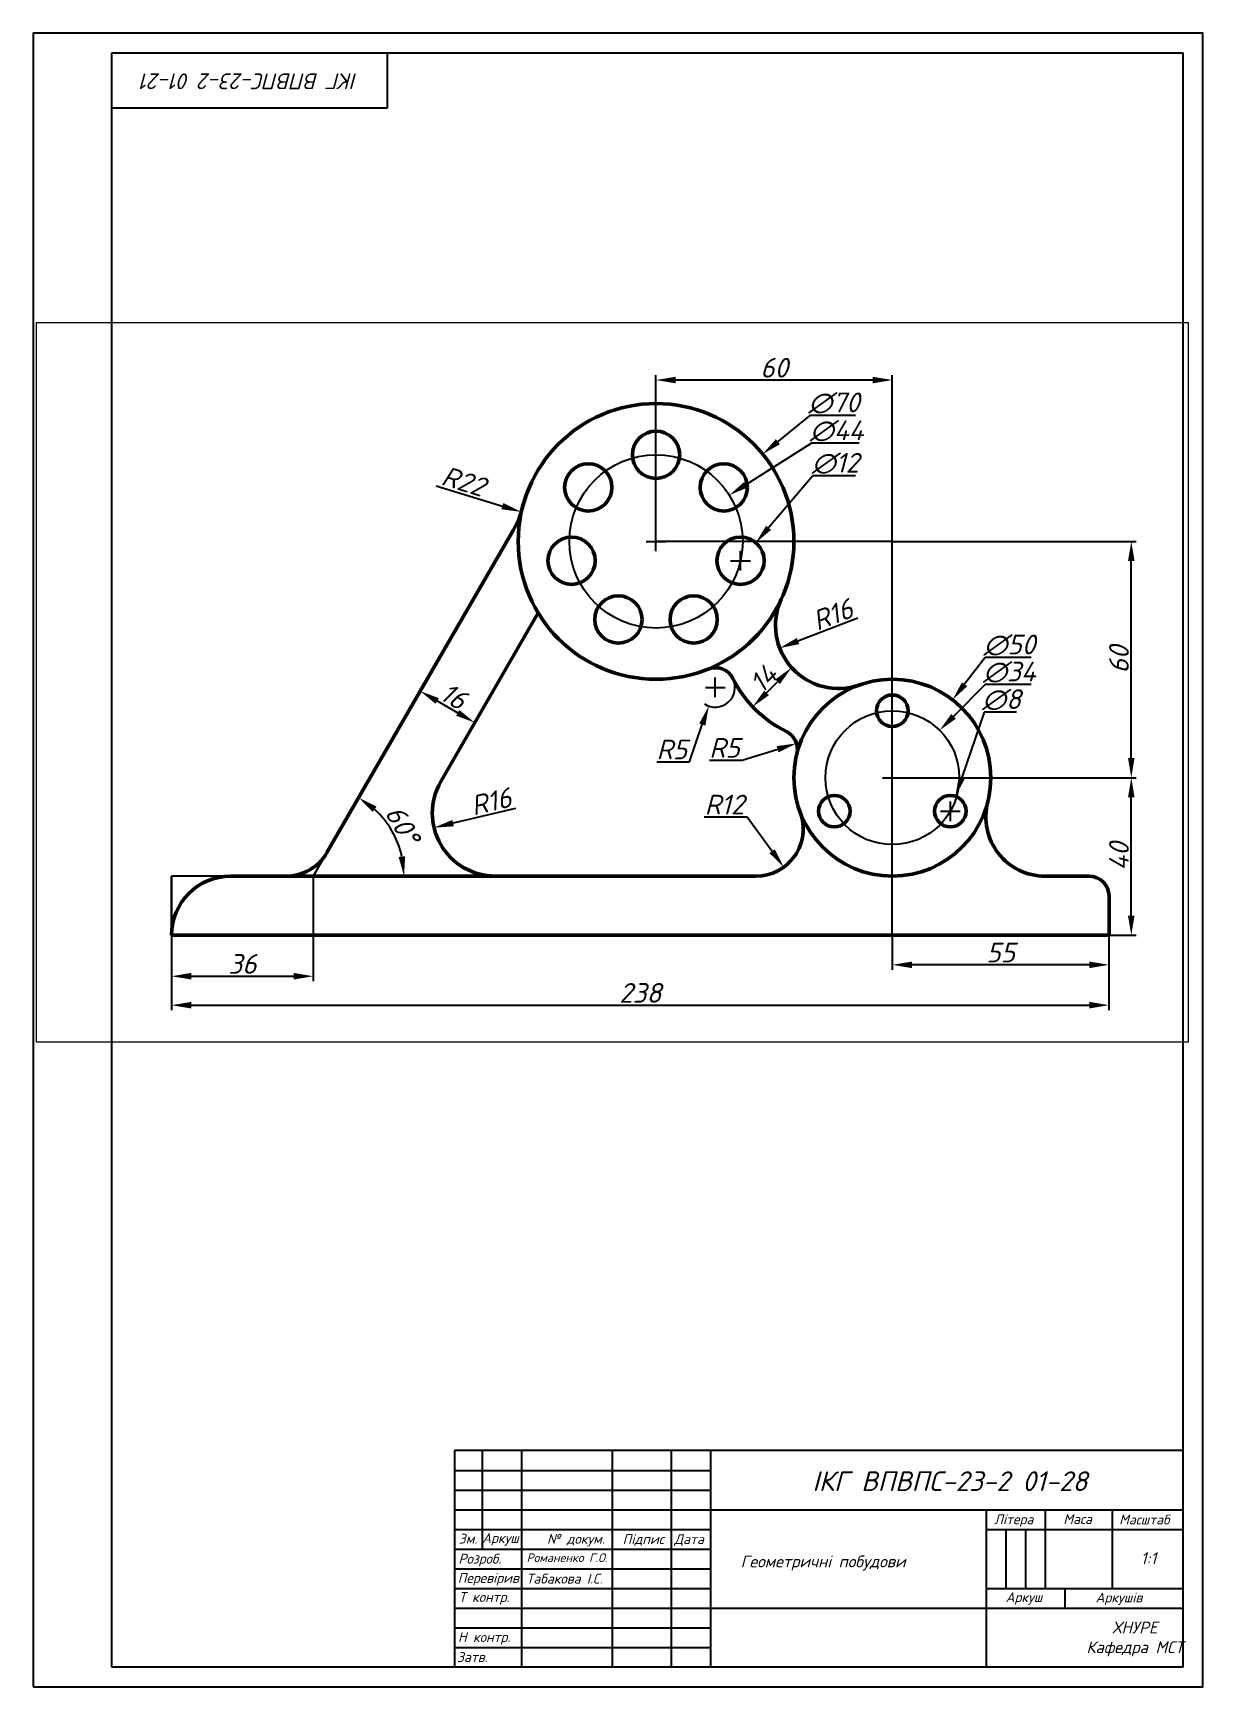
# Paper-space layout 'Layout2' of a CAD drawing. Header units: millimetres. Extents: x 0 to 297, y 0 to 420.
# The model-space entities are those that its viewports show. They can reach past a viewport. Long polylines and large blocks are cut down to what shows.
import ezdxf

# ---------------------------------------------------------------- set-up
doc = ezdxf.new("R2010")
doc.units = ezdxf.units.MM
doc.header["$MEASUREMENT"] = 0
for name, color, linetype in [('Допоміжні', 1, 'Continuous'), ('Розміри', 5, 'Continuous'), ('таблиця', 7, 'Continuous')]:
    doc.layers.add(name, color=color, linetype=linetype)
doc.layers.add('контур', color=7, linetype='Continuous', lineweight=50)
doc.layers.get('таблиця').off()
doc.styles.add('style2', font='ISOCPEUI.TTF')
doc.dimstyles.new('UA Standart', dxfattribs={"dimtxt": 5, "dimasz": 5, "dimexe": 1.25, "dimexo": 0, "dimtad": 1, "dimtoh": 1, "dimdec": 0, "dimzin": 0, "dimdsep": 46, "dimtxsty": 'style2', "dimcen": 2.5, "dimadec": 0, "dimazin": 0, "dimtfac": 1, "dimtdec": 0, "dimtofl": 0, "dimtmove": 0, "dimatfit": 3, "dimfxl": 1, "dimtolj": 1, "dimtzin": 0, "dimarcsym": 0})

# ---------------------------------------------------------------- blocks, each defined once
blk = doc.blocks.new('*D5')
at = {"layer": 'Розміри', "color": 0, "lineweight": -2, "transparency": 16777216}
for p, q in [((98.3, 252.99), (98.93, 254.07)), ((102.63, 250.49), (107.83, 247.49)), ((112.16, 244.99), (112.78, 246.07))]:
    blk.add_line(p, q, dxfattribs=at)
at = {"layer": 'Розміри', "color": 0, "transparency": 16777216}
for points in [[(103.05, 251.21), (102.21, 249.77), (98.3, 252.99)], [(108.24, 248.21), (107.41, 246.77), (112.16, 244.99)]]:
    blk.add_solid(points, dxfattribs=at)
at = {"layer": 'Розміри', "color": 0, "transparency": 16777216, "insert": (106.79, 251.7), "char_height": 5, "attachment_point": 5, "rotation": 330, "style": 'style2'}
blk.add_mtext('\\A1;16', dxfattribs=at)
blk = doc.blocks.new('*D6')
at = {"layer": 'Розміри', "color": 0, "lineweight": -2, "transparency": 16777216}
blk.add_arc((71.17, 206), 23.03, 12.4651, 47.5349, dxfattribs=at)
at = {"layer": 'Розміри', "color": 0, "transparency": 16777216}
for points in [[(86.23, 222.32), (87.21, 223.66), (82.69, 225.95)], [(94.49, 211.07), (92.83, 210.88), (94.2, 206)]]:
    blk.add_solid(points, dxfattribs=at)
at = {"layer": 'Розміри', "color": 0, "transparency": 16777216, "insert": (93.82, 219.08), "char_height": 5, "attachment_point": 5, "rotation": 300, "style": 'style2'}
blk.add_mtext('\\A1;60°', dxfattribs=at)
blk = doc.blocks.new('*D7')
at = {"layer": 'Розміри', "color": 0, "lineweight": -2, "transparency": 16777216}
for p, q in [((35.17, 206), (35.17, 179.34)), ((71.17, 206), (71.17, 179.34)), ((40.17, 180.59), (66.17, 180.59))]:
    blk.add_line(p, q, dxfattribs=at)
at = {"layer": 'Розміри', "color": 0, "transparency": 16777216}
for points in [[(40.17, 181.43), (40.17, 179.76), (35.17, 180.59)], [(66.17, 181.43), (66.17, 179.76), (71.17, 180.59)]]:
    blk.add_solid(points, dxfattribs=at)
at = {"layer": 'Розміри', "color": 0, "transparency": 16777216, "insert": (53.17, 183.72), "char_height": 5, "attachment_point": 5, "style": 'style2'}
blk.add_mtext('\\A1;36', dxfattribs=at)
blk = doc.blocks.new('*D8')
at = {"layer": 'Розміри', "color": 0, "lineweight": -2, "transparency": 16777216}
blk.add_line((102.37, 305.15), (119.16, 299.98), dxfattribs=at)
at = {"layer": 'Розміри', "color": 0, "transparency": 16777216}
blk.add_solid([(119.41, 300.77), (118.91, 299.18), (123.94, 298.51)], dxfattribs=at)
at = {"layer": 'Розміри', "color": 0, "transparency": 16777216, "insert": (109.3, 306.28), "char_height": 5, "attachment_point": 5, "rotation": 342.8888, "style": 'style2'}
blk.add_mtext('\\A1;R22', dxfattribs=at)
blk = doc.blocks.new('*D9')
at = {"layer": 'Розміри', "color": 0, "lineweight": -2, "transparency": 16777216}
for p, q in [((197.24, 322.99), (189.12, 316.35)), ((208.86, 322.99), (197.24, 322.99)), ((155.67, 291), (160.67, 291)), ((158.17, 288.5), (158.17, 293.5))]:
    blk.add_line(p, q, dxfattribs=at)
at = {"layer": 'Розміри', "color": 0, "transparency": 16777216}
blk.add_solid([(188.59, 316.99), (189.65, 315.7), (185.25, 313.18)], dxfattribs=at)
at = {"layer": 'Розміри', "color": 0, "transparency": 16777216, "insert": (203.36, 326.15), "char_height": 5, "attachment_point": 5, "style": 'style2'}
blk.add_mtext('\\A1;∅70', dxfattribs=at)
blk = doc.blocks.new('*D10')
at = {"layer": 'Розміри', "color": 0, "lineweight": -2, "transparency": 16777216}
for p, q in [((197.67, 315.94), (181, 305.42)), ((209.79, 315.94), (197.67, 315.94)), ((155.67, 291), (160.67, 291)), ((158.17, 288.5), (158.17, 293.5))]:
    blk.add_line(p, q, dxfattribs=at)
at = {"layer": 'Розміри', "color": 0, "transparency": 16777216}
blk.add_solid([(180.56, 306.12), (181.45, 304.71), (176.78, 302.75)], dxfattribs=at)
at = {"layer": 'Розміри', "color": 0, "transparency": 16777216, "insert": (204.04, 319.07), "char_height": 5, "attachment_point": 5, "style": 'style2'}
blk.add_mtext('\\A1;∅44', dxfattribs=at)
blk = doc.blocks.new('*D11')
at = {"layer": 'Розміри', "color": 0, "lineweight": -2, "transparency": 16777216}
for p, q in [((198.02, 307.7), (186.76, 294.48)), ((208.79, 307.7), (198.02, 307.7)), ((177.12, 286.11), (182.12, 286.11)), ((179.62, 283.61), (179.62, 288.61))]:
    blk.add_line(p, q, dxfattribs=at)
at = {"layer": 'Розміри', "color": 0, "transparency": 16777216}
blk.add_solid([(186.12, 295.02), (187.39, 293.94), (183.51, 290.68)], dxfattribs=at)
at = {"layer": 'Розміри', "color": 0, "transparency": 16777216, "insert": (203.72, 310.82), "char_height": 5, "attachment_point": 5, "style": 'style2'}
blk.add_mtext('\\A1;∅12', dxfattribs=at)
blk = doc.blocks.new('*D12')
at = {"layer": 'Розміри', "color": 0, "lineweight": -2, "transparency": 16777216}
for p, q in [((241.78, 261.55), (236.52, 254.74)), ((253.4, 261.55), (241.78, 261.55)), ((215.67, 231), (220.67, 231)), ((218.17, 228.5), (218.17, 233.5))]:
    blk.add_line(p, q, dxfattribs=at)
at = {"layer": 'Розміри', "color": 0, "transparency": 16777216}
blk.add_solid([(235.86, 255.25), (237.18, 254.23), (233.46, 250.79)], dxfattribs=at)
at = {"layer": 'Розміри', "color": 0, "transparency": 16777216, "insert": (247.9, 264.67), "char_height": 5, "attachment_point": 5, "style": 'style2'}
blk.add_mtext('\\A1;∅50', dxfattribs=at)
blk = doc.blocks.new('*D13')
at = {"layer": 'Розміри', "color": 0, "lineweight": -2, "transparency": 16777216}
for p, q in [((241.78, 254.68), (233.71, 246.58)), ((253.39, 254.68), (241.78, 254.68)), ((215.67, 231), (220.67, 231)), ((218.17, 228.5), (218.17, 233.5))]:
    blk.add_line(p, q, dxfattribs=at)
at = {"layer": 'Розміри', "color": 0, "transparency": 16777216}
blk.add_solid([(233.12, 247.17), (234.3, 245.99), (230.18, 243.04)], dxfattribs=at)
at = {"layer": 'Розміри', "color": 0, "transparency": 16777216, "insert": (247.9, 257.8), "char_height": 5, "attachment_point": 5, "style": 'style2'}
blk.add_mtext('\\A1;∅34', dxfattribs=at)
blk = doc.blocks.new('*D14')
at = {"layer": 'Розміри', "color": 0, "lineweight": -2, "transparency": 16777216}
for p, q in [((241.5, 247.67), (235.81, 231.02)), ((249.67, 247.67), (241.5, 247.67)), ((232.9, 220), (232.9, 225)), ((230.4, 222.5), (235.4, 222.5))]:
    blk.add_line(p, q, dxfattribs=at)
at = {"layer": 'Розміри', "color": 0, "transparency": 16777216}
blk.add_solid([(235.02, 231.29), (236.6, 230.75), (234.19, 226.29)], dxfattribs=at)
at = {"layer": 'Розміри', "color": 0, "transparency": 16777216, "insert": (245.9, 250.8), "char_height": 5, "attachment_point": 5, "style": 'style2'}
blk.add_mtext('\\A1;∅8', dxfattribs=at)
blk = doc.blocks.new('*D15')
at = {"layer": 'Розміри', "color": 0, "lineweight": -2, "transparency": 16777216}
blk.add_line((209.38, 271.53), (194.22, 265.71), dxfattribs=at)
at = {"layer": 'Розміри', "color": 0, "transparency": 16777216}
blk.add_solid([(193.92, 266.49), (194.52, 264.93), (189.55, 263.92)], dxfattribs=at)
at = {"layer": 'Розміри', "color": 0, "transparency": 16777216, "insert": (203.01, 272.43), "char_height": 5, "attachment_point": 5, "rotation": 21.0017, "style": 'style2'}
blk.add_mtext('\\A1;R16', dxfattribs=at)
blk = doc.blocks.new('*D16')
at = {"layer": 'Розміри', "color": 0, "lineweight": -2, "transparency": 16777216}
for p, q in [((173.21, 251.44), (173.21, 256.44)), ((170.71, 253.94), (175.71, 253.94)), ((166.64, 235.05), (169.93, 244.5)), ((158.35, 235.05), (166.64, 235.05))]:
    blk.add_line(p, q, dxfattribs=at)
blk.add_arc((173.21, 253.94), 5, 236.4822, 26.6763, dxfattribs=at)
at = {"layer": 'Розміри', "color": 0, "transparency": 16777216}
blk.add_solid([(169.14, 244.77), (170.71, 244.22), (171.57, 249.22)], dxfattribs=at)
at = {"layer": 'Розміри', "color": 0, "transparency": 16777216, "insert": (162.18, 238.18), "char_height": 5, "attachment_point": 5, "style": 'style2'}
blk.add_mtext('\\A1;R5', dxfattribs=at)
blk = doc.blocks.new('*D17')
at = {"layer": 'Розміри', "color": 0, "lineweight": -2, "transparency": 16777216}
for p, q in [((193.23, 258.29), (191.68, 259.82)), ((186.23, 252.55), (189.05, 255.39)), ((183.37, 248.34), (181.83, 249.88))]:
    blk.add_line(p, q, dxfattribs=at)
at = {"layer": 'Розміри', "color": 0, "transparency": 16777216}
for points in [[(188.46, 255.97), (189.64, 254.8), (192.57, 258.94)], [(185.64, 253.13), (186.83, 251.96), (182.71, 249)]]:
    blk.add_solid(points, dxfattribs=at)
at = {"layer": 'Розміри', "color": 0, "transparency": 16777216, "insert": (185.42, 256.17), "char_height": 5, "attachment_point": 5, "rotation": 45.2586, "style": 'style2'}
blk.add_mtext('\\A1;14', dxfattribs=at)
blk = doc.blocks.new('*D18')
at = {"layer": 'Розміри', "color": 0, "lineweight": -2, "transparency": 16777216}
for p, q in [((170.41, 221.05), (181.32, 221.05)), ((181.32, 221.05), (187.65, 212.34))]:
    blk.add_line(p, q, dxfattribs=at)
at = {"layer": 'Розміри', "color": 0, "transparency": 16777216}
blk.add_solid([(188.32, 212.83), (186.97, 211.85), (190.58, 208.3)], dxfattribs=at)
at = {"layer": 'Розміри', "color": 0, "transparency": 16777216, "insert": (175.55, 224.18), "char_height": 5, "attachment_point": 5, "style": 'style2'}
blk.add_mtext('\\A1;R12', dxfattribs=at)
blk = doc.blocks.new('*D19')
at = {"layer": 'Розміри', "color": 0, "lineweight": -2, "transparency": 16777216}
blk.add_line((122.46, 223.21), (106.66, 219.47), dxfattribs=at)
at = {"layer": 'Розміри', "color": 0, "transparency": 16777216}
blk.add_solid([(106.46, 220.28), (106.85, 218.66), (101.79, 218.32)], dxfattribs=at)
at = {"layer": 'Розміри', "color": 0, "transparency": 16777216, "insert": (116.27, 224.96), "char_height": 5, "attachment_point": 5, "rotation": 13.3118, "style": 'style2'}
blk.add_mtext('\\A1;R16', dxfattribs=at)
blk = doc.blocks.new('*D20')
at = {"layer": 'Розміри', "color": 0, "lineweight": -2, "transparency": 16777216}
for p, q in [((218.17, 191), (218.17, 182.23)), ((273.17, 191), (273.17, 182.23)), ((268.17, 183.48), (223.17, 183.48))]:
    blk.add_line(p, q, dxfattribs=at)
at = {"layer": 'Розміри', "color": 0, "transparency": 16777216}
for points in [[(223.17, 184.32), (223.17, 182.65), (218.17, 183.48)], [(268.17, 184.32), (268.17, 182.65), (273.17, 183.48)]]:
    blk.add_solid(points, dxfattribs=at)
at = {"layer": 'Розміри', "color": 0, "transparency": 16777216, "insert": (245.67, 186.61), "char_height": 5, "attachment_point": 5, "style": 'style2'}
blk.add_mtext('\\A1;55', dxfattribs=at)
blk = doc.blocks.new('*D21')
at = {"layer": 'Розміри', "color": 0, "lineweight": -2, "transparency": 16777216}
for p, q in [((218.17, 231), (280.09, 231)), ((278.84, 196), (278.84, 226)), ((218.17, 191), (280.09, 191))]:
    blk.add_line(p, q, dxfattribs=at)
at = {"layer": 'Розміри', "color": 0, "transparency": 16777216}
for points in [[(278, 226), (279.67, 226), (278.84, 231)], [(278, 196), (279.67, 196), (278.84, 191)]]:
    blk.add_solid(points, dxfattribs=at)
at = {"layer": 'Розміри', "color": 0, "transparency": 16777216, "insert": (275.71, 211), "char_height": 5, "attachment_point": 5, "rotation": 90, "style": 'style2'}
blk.add_mtext('\\A1;40', dxfattribs=at)
blk = doc.blocks.new('*D22')
at = {"layer": 'Розміри', "color": 0, "lineweight": -2, "transparency": 16777216}
for p, q in [((218.17, 291), (280.09, 291)), ((278.84, 236), (278.84, 286)), ((218.17, 231), (280.09, 231))]:
    blk.add_line(p, q, dxfattribs=at)
at = {"layer": 'Розміри', "color": 0, "transparency": 16777216}
for points in [[(278, 286), (279.67, 286), (278.84, 291)], [(278, 236), (279.67, 236), (278.84, 231)]]:
    blk.add_solid(points, dxfattribs=at)
at = {"layer": 'Розміри', "color": 0, "transparency": 16777216, "insert": (275.71, 261), "char_height": 5, "attachment_point": 5, "rotation": 90, "style": 'style2'}
blk.add_mtext('\\A1;60', dxfattribs=at)
blk = doc.blocks.new('*D23')
at = {"layer": 'Розміри', "color": 0, "lineweight": -2, "transparency": 16777216}
for p, q in [((158.17, 291), (158.17, 333.24)), ((213.17, 331.99), (163.17, 331.99)), ((218.17, 291), (218.17, 333.24))]:
    blk.add_line(p, q, dxfattribs=at)
at = {"layer": 'Розміри', "color": 0, "transparency": 16777216}
for points in [[(163.17, 332.82), (163.17, 331.16), (158.17, 331.99)], [(213.17, 332.82), (213.17, 331.16), (218.17, 331.99)]]:
    blk.add_solid(points, dxfattribs=at)
at = {"layer": 'Розміри', "color": 0, "transparency": 16777216, "insert": (188.17, 335.12), "char_height": 5, "attachment_point": 5, "style": 'style2'}
blk.add_mtext('\\A1;60', dxfattribs=at)
blk = doc.blocks.new('*D24')
at = {"layer": 'Розміри', "color": 0, "lineweight": -2, "transparency": 16777216}
for p, q in [((35.17, 191), (35.17, 171.99)), ((273.17, 191), (273.17, 171.99)), ((40.17, 173.24), (268.17, 173.24))]:
    blk.add_line(p, q, dxfattribs=at)
at = {"layer": 'Розміри', "color": 0, "transparency": 16777216}
for points in [[(40.17, 174.07), (40.17, 172.4), (35.17, 173.24)], [(268.17, 174.07), (268.17, 172.4), (273.17, 173.24)]]:
    blk.add_solid(points, dxfattribs=at)
at = {"layer": 'Розміри', "color": 0, "transparency": 16777216, "insert": (154.17, 176.36), "char_height": 5, "attachment_point": 5, "style": 'style2'}
blk.add_mtext('\\A1;238', dxfattribs=at)
blk = doc.blocks.new('*D25')
at = {"layer": 'Розміри', "color": 0, "lineweight": -2, "transparency": 16777216}
for p, q in [((171.74, 235.45), (180.02, 235.45)), ((180.02, 235.45), (189.06, 238.24))]:
    blk.add_line(p, q, dxfattribs=at)
at = {"layer": 'Розміри', "color": 0, "transparency": 16777216}
blk.add_solid([(188.81, 239.03), (189.3, 237.44), (193.84, 239.71)], dxfattribs=at)
at = {"layer": 'Розміри', "color": 0, "transparency": 16777216, "insert": (175.57, 238.58), "char_height": 5, "attachment_point": 5, "style": 'style2'}
blk.add_mtext('\\A1;R5', dxfattribs=at)
blk = doc.blocks.new('*U1')
blk.add_circle((0, 0), 6)
blk = doc.blocks.new('*U2')
at = {"layer": 'контур', "color": 0, "linetype": 'ByBlock', "lineweight": -2, "transparency": 16777216}
blk.add_blockref('*U1', (748, 159), dxfattribs=at)
for p, rotation in [((730.8, 150.72), 51.42857142857143), ((765.2, 150.72), 308.5714285714286), ((726.55, 132.1), 102.8571428571429), ((769.45, 132.1), 257.1428571428571), ((738.45, 117.18), 154.2857142857143), ((757.55, 117.18), 205.7142857142857)]:
    blk.add_blockref('*U1', p, dxfattribs=dict(at, rotation=rotation))
blk = doc.blocks.new('*U3')
blk.add_circle((0, 0), 4)
blk = doc.blocks.new('*U4')
at = {"layer": 'контур', "color": 0, "linetype": 'ByBlock', "lineweight": -2, "transparency": 16777216}
blk.add_blockref('*U3', (808, 94), dxfattribs=at)
for p, rotation in [((793.28, 68.5), 120), ((822.72, 68.5), 239.9999999999999)]:
    blk.add_blockref('*U3', p, dxfattribs=dict(at, rotation=rotation))

msp = doc.modelspace()

# ---------------------------------------------------------------- linework, layer by layer
for p, q in [((20, 5), (20, 415)), ((20, 415), (292, 415)), ((90, 401), (90, 415)), ((292, 5), (292, 415)), ((20, 401), (90, 401)), ((292, 60), (107, 60)), ((107, 60), (107, 5)), ((114, 60), (114, 35)), ((124, 60), (124, 5)), ((147, 60), (147, 5)), ((162, 60), (162, 5)), ((172, 60), (172, 5)), ((107, 55), (172, 55)), ((107, 50), (172, 50)), ((107, 45), (292, 45)), ((242, 45), (242, 5)), ((257, 40), (257, 45)), ((274, 45), (274, 25)), ((107, 40), (172, 40)), ((242, 40), (292, 40)), ((247, 40), (247, 25)), ((252, 40), (252, 25)), ((257, 25), (257, 40)), ((107, 35), (172, 35)), ((107, 30), (172, 30)), ((107, 25), (172, 25)), ((242, 25), (292, 25)), ((262, 20), (262, 25)), ((107, 20), (292, 20)), ((107, 15), (172, 15)), ((107, 10), (172, 10)), ((292, 5), (20, 5))]:
    msp.add_line(p, q)
msp.add_lwpolyline([(0, 0), (297, 0), (297, 420), (0, 420)], close=True)
at = {"layer": 'Допоміжні'}
for centre, radius in [((748, 137), 22), ((808, 77), 17)]:
    msp.add_circle(centre, radius, dxfattribs=at)
at = {"layer": 'контур'}
for p, q in [((664.46, 58), (711.79, 139.97)), ((693.33, 76), (718.07, 118.85)), ((640, 52), (773.36, 52)), ((846.73, 52), (858, 52)), ((863, 47), (863, 37)), ((625, 37), (863, 37))]:
    msp.add_line(p, q, dxfattribs=at)
for centre, radius in [((748, 137), 35), ((808, 77), 25)]:
    msp.add_circle(centre, radius, dxfattribs=at)
for centre, radius, start, end in [((692.74, 150.97), 22, 330, 345.8082), ((794.32, 115.65), 16, 155.2506, 289.4976), ((763.04, 99.94), 5, 26.6763, 112.0877), ((794.32, 115.65), 30, 206.6763, 243.8408), ((778.89, 84.23), 5, 346.0469, 63.8408), ((707.19, 68), 16, 150, 270), ((773.36, 64), 12, 270, 20.57), ((846.73, 67), 15, 165.5225, 270), ((654.07, 64), 12, 270, 330), ((640, 37), 15, 90, 180), ((858, 47), 5, 0, 90)]:
    msp.add_arc(centre, radius, start, end, dxfattribs=at)

# ---------------------------------------------------------------- block references
for name in ['*U2', '*U4']:
    msp.add_blockref(name, (0, 0), dxfattribs=at)

# ---------------------------------------------------------------- texts
at = {"lineweight": -3, "insert": (82.4, 405.76), "char_height": 4, "attachment_point": 1, "rotation": 180, "style": 'style2'}
msp.add_mtext('{\\fISOCPEUR|b0|i1|c204|p34;ІКГ ВПВПС-23-2 01-21}', dxfattribs=at)
at = {"attachment_point": 1, "style": 'style2'}
for s, insert, char_height in [('{\\fISOCPEUR|b0|i1|c204|p34;ІКГ ВПВПС-23-2 01-28}', (197.87, 54.75), 5), ('{\\fISOCPEUR|b0|i1|c204|p34;Літера}', (243.98, 43.82), 2.5), ('{\\fISOCPEUR|b0|i1|c204|p34;Маса}', (261.58, 43.88), 2.5), ('{\\fISOCPEUR|b0|i1|c204|p34;Масштаб}', (275.74, 43.75), 2.5), ('{\\fISOCPEUR|b0|i1|c204|p34;Зм.}', (108.08, 38.89), 2.5), ('{\\fISOCPEUR|b0|i1|c204|p34;Аркуш}', (114.02, 39.06), 2.5), ('\\pxi-3,l4,t4;{\\fISOCPEUR|b0|i1|c204|p34;№ докум.}', (127.99, 38.85), 2.5), ('{\\fISOCPEUR|b0|i1|c204|p34;Підпис}', (149.68, 38.78), 2.5), ('{\\fISOCPEUR|b0|i1|c204|p34;Дата}', (162.78, 38.77), 2.5), ('{\\fISOCPEUR|b0|i1|c204|p34;Розроб.}', (108, 33.8), 2.5), ('{\\fISOCPEUR|b0|i1|c204|p34;Романенко Г.О.}', (125.29, 33.91), 2.2), ('{\\fISOCPEUR|b0|i1|c204|p34;Перевірив}', (107.81, 28.93), 2.5), ('{\\fISOCPEUR|b0|i1|c204|p34;Табакова І.С.}', (125.25, 28.75), 2.5), ('{\\fISOCPEUR|b0|i1|c204|p34;Т контр.}', (108.09, 24.08), 2.5), ('{\\fISOCPEUR|b0|i1|c204|p34;Аркуш}', (246.92, 24.03), 2.5), ('{\\fISOCPEUR|b0|i1|c204|p34;Аркушів}', (269.75, 23.95), 2.5), ('{\\fISOCPEUR|b0|i1|c204|p34;Н контр.}', (107.88, 13.91), 2.5), ('\\pxqc;{\\fISOCPEUR|b0|i1|c204|p34;ХНУРЕ\\PКафедра МСТ}', (267.42, 16.58), 3)]:
    msp.add_mtext(s, dxfattribs=dict(at, insert=insert, char_height=char_height))
for s, insert, char_height, width in [('1:1', (281.21, 34.19), 3, 0.1499), ('\\pxql;{\\fISOCPEUR|b0|i1|c204|p34;Геометричні побудови}', (179.63, 33.37), 3, 57.5188), ('{\\fISOCPEUR|b0|i1|c204|p34;Затв.}', (107.63, 8.83), 2.5, 20.3295)]:
    msp.add_mtext(s, dxfattribs=dict(at, insert=insert, char_height=char_height, width=width))

psp = doc.layouts.new('Layout2')

# ---------------------------------------------------------------- linework, layer by layer
at = {"layer": 'Допоміжні'}
for p, q in [((218.17, 291), (158.17, 291)), ((218.17, 231), (218.17, 291)), ((218.17, 191), (218.17, 231)), ((74.64, 212), (71.17, 206)), ((35.17, 191), (35.17, 206)), ((50.17, 206), (35.17, 206)), ((273.17, 191), (218.17, 191))]:
    psp.add_line(p, q, dxfattribs=at)

# ---------------------------------------------------------------- dimensions: what is measured, and where the dimension line sits
at = {"layer": 'Розміри'}
for base, p1, p2, picture, middle in [((158.17, 331.99), (218.17, 291), (158.17, 291), '*D23', (188.17, 335.12)), ((71.17, 180.59), (35.17, 206), (71.17, 206), '*D7', (53.17, 183.72)), ((218.17, 183.48), (273.17, 191), (218.17, 191), '*D20', (245.67, 186.61))]:
    dim = psp.add_linear_dim(base=base, p1=p1, p2=p2, dimstyle='UA Standart', dxfattribs=at)
    dim.commit()
    dim.dimension.update_dxf_attribs({"geometry": picture, "text_midpoint": middle})
for p1, p2, picture, middle in [((131.09, 268.83), (185.25, 313.18), '*D9', (203.36, 322.99)), ((139.57, 279.26), (176.78, 302.75), '*D10', (204.04, 315.94)), ((175.73, 281.54), (183.51, 290.68), '*D11', (203.72, 307.7)), ((202.88, 211.22), (233.46, 250.79), '*D12', (247.9, 261.55)), ((206.17, 218.97), (230.18, 243.04), '*D13', (247.9, 254.68)), ((231.6, 218.72), (234.19, 226.29), '*D14', (245.9, 247.67))]:
    dim = psp.add_diameter_dim_2p(p1=p1, p2=p2, dimstyle='UA Standart', override={"dimlfac": -1}, dxfattribs=at)
    dim.commit()
    dim.dimension.update_dxf_attribs({"geometry": picture, "text_midpoint": middle, "dimtype": 163})
for center, mpoint, picture, middle in [((102.91, 304.98), (123.94, 298.51), '*D8', (108.38, 303.3)), ((204.49, 269.65), (189.55, 263.92), '*D15', (204.13, 269.52)), ((189.06, 238.24), (193.84, 239.71), '*D25', (175.57, 235.45)), ((117.36, 222), (101.79, 218.32), '*D19', (116.99, 221.92)), ((183.53, 218), (190.58, 208.3), '*D18', (175.55, 221.05))]:
    dim = psp.add_radius_dim(center=center, mpoint=mpoint, dimstyle='UA Standart', override={"dimlfac": -1}, dxfattribs=at)
    dim.commit()
    dim.dimension.update_dxf_attribs({"geometry": picture, "text_midpoint": middle, "dimtype": 164})
dim = psp.add_angular_dim_2l(base=(92.81, 213.88), line1=((50.17, 206), (183.53, 206)), line2=((74.64, 212), (121.97, 293.98)), dimstyle='UA Standart', override={"dimlfac": -1}, dxfattribs=at)
dim.commit()
dim.dimension.update_dxf_attribs({"geometry": '*D6', "text_midpoint": (93.82, 219.08)})
for base, p1, p2, picture, middle in [((278.84, 291), (218.17, 231), (218.17, 291), '*D22', (275.71, 261)), ((278.84, 231), (218.17, 191), (218.17, 231), '*D21', (275.71, 211))]:
    dim = psp.add_linear_dim(base=base, p1=p1, p2=p2, angle=90, dimstyle='UA Standart', dxfattribs=at)
    dim.commit()
    dim.dimension.update_dxf_attribs({"geometry": picture, "text_midpoint": middle})
for p1, p2, distance, picture, middle in [((183.37, 248.34), (193.23, 258.29), 0.93, '*D17', (185.42, 256.17)), ((98.3, 252.99), (112.16, 244.99), 0, '*D5', (106.79, 251.7))]:
    dim = psp.add_aligned_dim(p1=p1, p2=p2, distance=distance, dimstyle='UA Standart', override={"dimlfac": -1}, dxfattribs=at)
    dim.commit()
    dim.dimension.update_dxf_attribs({"geometry": picture, "text_midpoint": middle})
dim = psp.add_radius_dim(center=(173.21, 253.94), mpoint=(171.57, 249.22), dimstyle='UA Standart', override={"dimlfac": -1}, dxfattribs=at)
dim.commit()
dim.dimension.update_dxf_attribs({"geometry": '*D16', "text_midpoint": (162.18, 238.18)})
dim = psp.add_linear_dim(base=(273.17, 173.24), p1=(35.17, 191), p2=(273.17, 191), dimstyle='UA Standart', override={"dimlfac": -1}, dxfattribs=at)
dim.commit()
dim.dimension.update_dxf_attribs({"geometry": '*D24', "text_midpoint": (154.17, 176.36)})

# ---------------------------------------------------------------- viewports
at = {"layer": '0', "view_target_point": (431.5, 210)}
psp.add_viewport(center=(147.11, 255.22), size=(292.54, 182.6323), view_center_point=(305.43, -108.79), view_height=182.6323, status=3, dxfattribs=at)
at = {"layer": 'таблиця'}
psp.add_viewport(center=(148.52, 210.11), size=(297, 420), view_center_point=(148.5, 210), view_height=420, dxfattribs=at)

doc.saveas('drawing.dxf')
